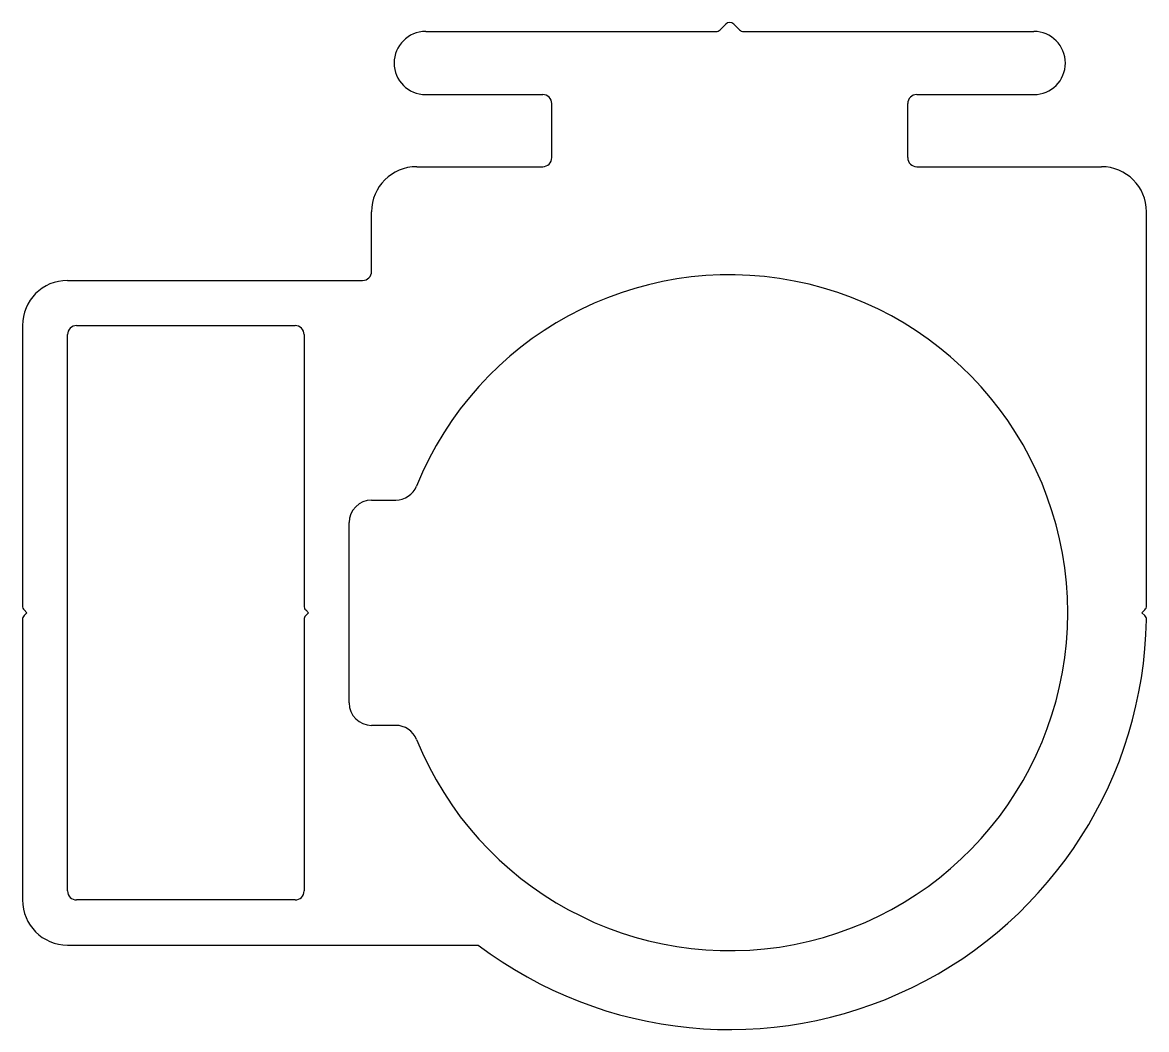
# Model space of a CAD drawing. Extents: x 2387.8 to 2437.7, y 2115.7 to 2160.4.
import ezdxf

# ---------------------------------------------------------------- set-up
doc = ezdxf.new("R2010")
doc.units = 0
doc.layers.get('0').update_dxf_attribs({"linetype": 'CONTINUOUS'})

msp = doc.modelspace()

# ---------------------------------------------------------------- linework, layer by layer
for p, q in [((2419.013, 2160.353), (2418.759, 2160.099)), ((2419.366, 2160.353), (2419.62, 2160.099)), ((2405.689, 2160.026), (2418.582, 2160.026)), ((2419.797, 2160.026), (2432.689, 2160.026)), ((2405.689, 2157.226), (2410.889, 2157.226)), ((2427.489, 2157.226), (2432.689, 2157.226)), ((2411.289, 2154.426), (2411.289, 2156.826)), ((2427.089, 2154.426), (2427.089, 2156.826)), ((2405.289, 2154.026), (2410.889, 2154.026)), ((2427.489, 2154.026), (2435.689, 2154.026)), ((2403.289, 2149.376), (2403.289, 2152.026)), ((2437.689, 2134.532), (2437.689, 2152.026)), ((2389.789, 2148.976), (2402.889, 2148.976)), ((2387.789, 2146.976), (2387.789, 2134.53)), ((2390.189, 2146.976), (2399.889, 2146.976)), ((2389.789, 2121.876), (2389.789, 2146.576)), ((2400.289, 2146.576), (2400.289, 2134.53)), ((2403.289, 2139.226), (2404.357, 2139.226)), ((2402.289, 2130.226), (2402.289, 2138.226)), ((2387.989, 2134.226), (2387.863, 2134.353)), ((2387.989, 2134.226), (2387.863, 2134.099)), ((2400.363, 2134.353), (2400.489, 2134.226)), ((2400.489, 2134.226), (2400.363, 2134.099)), ((2437.487, 2134.226), (2437.616, 2134.355)), ((2437.487, 2134.226), (2437.614, 2134.099)), ((2387.789, 2133.923), (2387.789, 2121.476)), ((2400.289, 2133.923), (2400.289, 2121.876)), ((2404.357, 2129.226), (2403.289, 2129.226)), ((2399.889, 2121.476), (2390.189, 2121.476)), ((2389.789, 2119.476), (2408.023, 2119.476))]:
    msp.add_line(p, q)
for centre, radius, start, end in [((2419.189, 2160.176), 0.25, 45, 135), ((2405.689, 2158.626), 1.4, 90, 270), ((2418.582, 2160.276), 0.25, 270, 315), ((2419.797, 2160.276), 0.25, 225, 270), ((2432.689, 2158.626), 1.4, 270, 90), ((2410.889, 2156.826), 0.4, 0, 90), ((2427.489, 2156.826), 0.4, 90, 180), ((2410.889, 2154.426), 0.4, 270, 360), ((2427.489, 2154.426), 0.4, 180, 270), ((2405.289, 2152.026), 2, 90, 180), ((2435.689, 2152.026), 2, 0, 90), ((2402.889, 2149.376), 0.4, 270, 0), ((2419.189, 2134.226), 15, 202.0243, 157.9757), ((2389.789, 2146.976), 2, 90, 180), ((2390.189, 2146.576), 0.4, 90, 180), ((2399.889, 2146.576), 0.4, 0, 90), ((2404.357, 2140.226), 1, 270, 337.9757), ((2403.289, 2138.226), 1, 90, 180), ((2388.039, 2134.53), 0.25, 180, 225), ((2400.539, 2134.53), 0.25, 180, 225), ((2437.439, 2134.532), 0.25, 315, 0), ((2388.039, 2133.923), 0.25, 135, 180), ((2400.539, 2133.923), 0.25, 135, 180), ((2419.189, 2134.226), 18.5, 232.8728, 359.0471), ((2437.437, 2133.923), 0.25, 359.0471, 45), ((2403.289, 2130.226), 1, 180, 270), ((2404.357, 2128.226), 1, 22.0243, 90), ((2390.189, 2121.876), 0.4, 180, 270), ((2399.889, 2121.876), 0.4, 270, 0), ((2389.789, 2121.476), 2, 180, 270)]:
    msp.add_arc(centre, radius, start, end)

doc.saveas('drawing.dxf')
